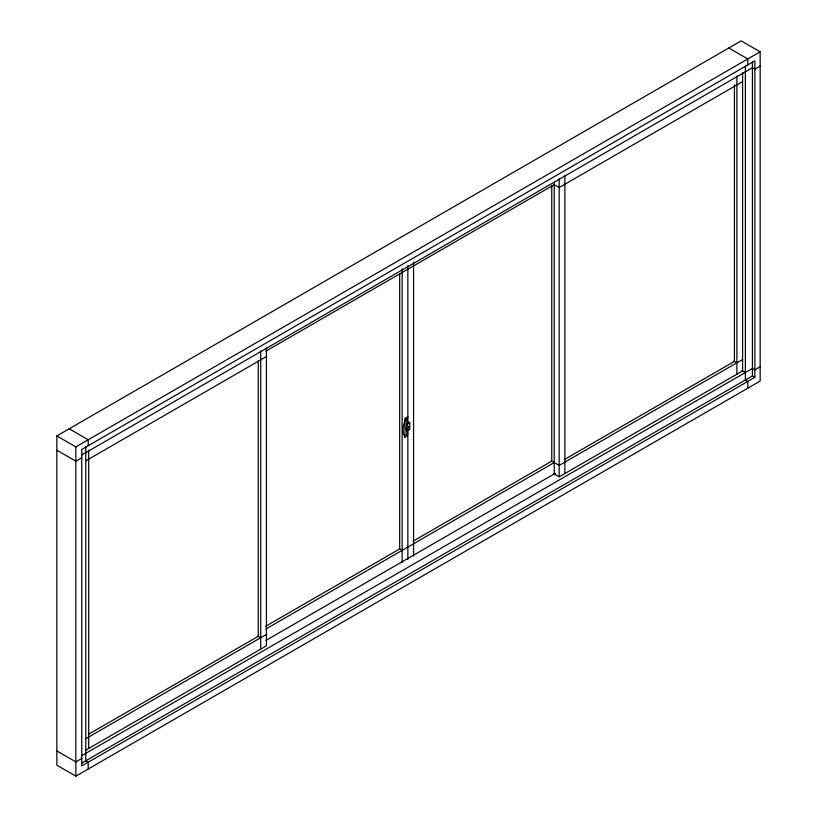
<?xml version="1.0" encoding="UTF-8"?>
<svg xmlns="http://www.w3.org/2000/svg" width="817" height="817" viewBox="0 0 817 817"><rect width="100%" height="100%" fill="white"/><g stroke="black" fill="none" stroke-linecap="round" stroke-linejoin="round"><path stroke-width="1.23" d="M405.007 437.126L405.007 418.467L407.857 416.823L406.907 419.56L405.007 420.663A20.241 11.693 -60 0 0 405.007 437.126L406.907 436.023L407.857 433.286M56.843 435.931L741.152 40.85L760.157 51.828L760.157 381.069L75.848 776.15L56.843 765.172L56.843 435.931L75.848 446.909L760.157 51.828M81.486 455.11L752.426 67.75L754.857 69.149L760.157 66.095M265.882 351.157L554.222 184.683L559.165 187.532L742.592 81.629M81.771 457.755L75.848 461.176L56.843 450.198M85.846 460.798L266.434 356.549M409.756 422.859L406.907 424.503L407.857 421.756L409.756 422.859L409.756 429.436L406.907 431.09M265.607 626.333L399.676 548.932L399.676 273.603M413.279 541.079L551.751 461.135L551.751 185.806M265.882 629.029L554.222 462.565M88.43 734.34L258.254 636.29L258.254 360.961M564.598 459.42L734.422 361.38L734.422 84.774M85.846 738.68L266.434 634.421M742.592 359.511L559.165 465.414L551.25 460.849M265.882 640.446L555.356 473.319M85.846 750.098L266.434 645.838L266.434 347.664M554.222 473.972L559.165 476.832L742.592 370.928L742.592 72.754M81.486 755.817L752.426 368.457L754.857 369.856L760.157 366.802M81.771 758.462L75.848 761.883L56.843 750.905M81.486 763.282L752.426 375.912L754.857 377.321L754.857 60.846L81.771 449.442L81.771 765.927L754.857 377.321M728.795 47.989L747.8 58.957L747.8 64.911M733.932 361.094L736.893 362.799M742.061 370.622L745.37 372.532M405.007 418.467L406.907 419.56L406.907 436.023M399.186 548.646L402.148 550.362M69.2 428.802L88.205 439.771L88.205 445.735M257.764 636.004L260.725 637.72M752.426 61.816L752.426 375.912M747.8 388.198L747.8 381.396L745.37 379.987L745.37 65.881M736.893 76.042L736.893 374.217M564.864 175.369L564.864 473.533M559.165 178.657L559.165 476.832M554.222 182.15L554.222 474.82M413.555 262.216L413.555 556.03M407.857 265.515L407.857 423.42M407.857 429.579L407.857 559.318M402.148 268.803L402.148 562.617M260.725 350.963L260.725 649.127M88.696 450.279L88.696 748.454M88.205 769.011L88.205 762.21L85.775 760.801L85.775 446.705M75.848 446.909L75.848 776.15M407.458 429.282A2.012 1.164 -60 0 0 408.102 426.157A2.012 1.164 -60 0 0 405.712 428.271A2.012 1.164 -60 0 0 407.458 429.282"/></g></svg>
